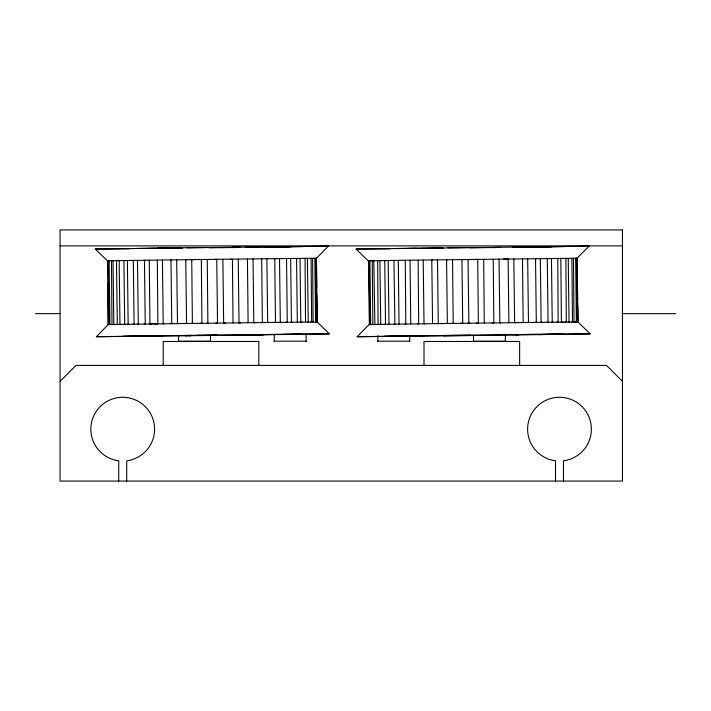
<?xml version="1.0" encoding="UTF-8"?>
<svg xmlns="http://www.w3.org/2000/svg" width="711" height="711" viewBox="0 0 711 711"><rect width="100%" height="100%" fill="white"/><g stroke="black" fill="none" stroke-linecap="round" stroke-linejoin="round"><path stroke-width="1.07" d="M191.117 335.752L96.385 336.712L108.188 324.616L110.649 324.545M314.244 258.28L316.448 258.28L328.26 246.184L186.94 247.792M470.469 335.476L357.189 336.712L368.991 324.616L369.871 324.58L368.982 260.821L394.658 260.413M516.133 334.952L590.139 333.85L578.043 322.039L576.959 258.297L589.063 246.184L580.976 246.353M60.071 381.336L76.006 365.401L606.519 365.401L622.463 381.336M108.587 260.813L107.405 260.857L95.301 249.046L171.982 247.988M328.26 246.184L320.172 246.353M368.982 260.821L368.209 260.857L356.104 249.046L588.984 246.175M96.385 336.712L162.775 335.77M316.084 322.03L317.239 322.039L329.335 333.85L234.488 335.165M357.189 336.712L470.602 335.165M317.239 322.039L316.395 258.28L315.8 258.271L316.475 322.03L315.551 322.03M577.963 322.047L577.688 305.561M577.812 322.047L577.243 322.03L576.417 258.271L577.199 258.28L575.35 258.271M577.394 322.03L574.906 322.039M316.573 322.074L317.159 322.047L316.759 294.567M108.854 324.589L108.49 324.598M316.893 322.039L317.008 322.047M116.471 260.67L124.381 260.546M313.098 322.039L312.644 258.28L314.546 258.271M410.762 323.958L410.06 260.199L575.448 258.271M117.102 324.429L145.24 324.02L144.457 260.262L145.071 260.253M120.31 324.385L119.644 324.394M381.114 324.385L380.447 324.394M316.679 287.973L316.448 258.28M108.97 324.58L108.179 260.821L116.862 260.661M368.44 260.848L369.338 324.616M373.799 260.733L374.884 324.483M109.787 324.563L111.787 324.527M370.831 324.554L371.231 324.554M128.149 324.26L127.393 260.502L171.698 259.897M377.63 324.438L385.513 324.314L384.731 260.555M110.88 324.545L111.36 324.536M371.453 324.545L369.658 324.589M371.684 324.545L372.164 324.536M388.562 324.269L394.898 324.172L393.938 260.422M379.887 260.626L380.767 324.385M111.467 260.759L112 324.518L116.942 324.429M124.007 324.323L124.603 324.314M138.218 324.118L138.858 324.109M371.631 324.545L378.092 324.429L377.665 260.661M384.811 324.323L388.979 324.26L388.197 260.502M399.022 324.118L398.293 260.359L409.829 260.199M136.805 248.495L155.469 248.21M397.609 248.495L416.273 248.21M127.393 260.502L123.927 260.555L124.709 324.314M372.271 260.759L372.84 324.518M113.609 324.492L114.116 324.483M133.161 324.189L133.926 324.18M149.959 323.958L149.257 260.199M393.965 324.189L468.851 323.203L468.06 259.444M302.797 246.619L269.94 247.073M563.601 246.619L530.744 247.073M133.855 260.413L133.312 260.422L134.095 324.172M394.312 260.413L398.293 260.359M144.102 324.038L150.048 323.949M150.492 323.949L267.674 322.501L266.883 258.742L216.926 259.328M163.095 323.781L163.939 323.763M404.906 324.038L405.394 324.029M405.803 324.02L405.261 260.262M423.898 323.781L424.743 323.763M281.503 334.534L302.522 334.179L252.227 334.659M405.021 336.027L384.002 336.383L423.472 336.027M157.433 248.103L207.514 247.464M232.355 247.499L239.829 247.401M264.794 247.064L291.474 246.637L245.277 247.081M239.731 247.472L209.549 247.784M447.743 247.792L472.646 247.472M493.15 247.499L500.633 247.401M525.598 247.064L552.278 246.637L512.489 247.001M186.522 259.711L170.978 259.906L171.76 323.665M186.549 323.469L185.767 259.719L193.463 259.622M217.513 259.319L192.219 259.631M215.051 259.346L216.304 259.337M432.501 259.897L431.781 259.906L432.564 323.665M475.855 259.346L477.108 259.337M446.775 259.711L447.326 259.711M127.758 324.269L128.86 324.252M137.774 324.127L138.281 324.118L137.49 260.359M156.571 323.869L157.593 323.852M170.302 323.683L171.413 323.665M177.341 323.594L178.265 323.576M192.379 323.398L191.748 259.639M149.452 323.958L152.323 323.923M153.896 323.905L157.167 323.861M191.792 323.407L192.539 323.398M200.262 323.301L201.089 323.292M207.87 323.203L207.256 259.444M215.833 323.105L217.086 323.096M223.467 323.016L225.316 322.99M238.825 322.83L239.42 322.821M452.596 323.407L454.16 323.389M461.066 323.301L462.301 323.283M469.304 323.194L547.479 322.287M476.637 323.105L477.89 323.096M484.271 323.016L483.676 259.257M499.629 322.83L500.642 322.821M417.375 323.869L418.397 323.852M438.145 323.594L439.069 323.576M453.183 323.398L452.552 259.639M148.412 335.965L123.199 336.383L162.668 336.027M162.401 335.716L191.232 335.396M263.319 334.845L185.091 335.77M435.274 335.565L518.55 334.597M495.291 335.165L518.435 334.863M538.111 334.597L563.325 334.179L549.736 334.268M232.47 247.224L239.936 247.144M154.42 248.495L182.558 248.103M415.224 248.495L442.358 248.183M443.362 248.103L407.75 248.495M470.353 247.784L498.42 247.499M157.309 260.084L157.886 323.852M230.551 259.16L231.439 259.151M201.329 259.524L201.924 323.283M312.68 258.28L266.883 258.742M477.73 259.328L478.343 323.087M503.619 259.017L507.21 258.973M508.818 258.955L508.116 258.964L508.898 322.723M418.112 260.084L418.69 323.852M253.089 322.661L255.267 322.643M260.75 322.572L261.888 322.563M267.967 322.492L268.98 322.483M274.011 322.43L286.675 322.287M280.107 322.359L280.952 322.35M239.838 322.821L240.602 322.812M275.059 322.412L266.998 322.501M285.902 322.296L301.962 322.136M291.234 322.243L292.363 322.234M300.62 322.145L304.957 322.11M493.381 322.91L492.136 322.918M546.706 322.296L562.765 322.136M565.76 322.11L561.157 322.154M468.087 323.212L469.749 323.194M534.814 322.43L535.863 322.412M540.902 322.359L542.244 322.35M552.038 322.243L553.167 322.234M561.423 322.145L560.819 258.386M514.409 322.661L516.07 322.643M528.264 322.501L528.771 322.492M187.029 335.405L217.299 335.023M197.356 335.316L329.335 333.85M512.213 334.614L549.71 334.197M443.433 335.85L499.495 335.165M171.884 248.228L146.946 248.495M129.358 248.77L95.301 249.046M390.161 248.77L356.104 249.046M275.308 258.644L274.722 258.653L275.512 322.412M286.977 258.52L286.533 258.528L287.262 322.287M232.417 259.142L233.039 322.901M247.446 258.964L248.095 322.723M261.684 258.795L262.359 322.554M305.063 258.342L305.534 322.101L308.387 322.074M522.487 258.795L523.163 322.554M557.78 258.422L558.144 322.181M565.867 258.342L566.338 322.101L569.04 322.083L568.249 258.324M493.221 259.142L493.843 322.901M536.112 258.644L535.525 258.653L536.307 322.412M547.781 258.52L547.274 258.528L548.065 322.287M300.353 322.154L300.797 322.145L300.015 258.386M308.032 322.083L311.187 322.056M310.885 322.056L313.462 322.039M313.32 322.039L315.568 322.03L314.875 258.271M529.784 322.483L527.802 322.501M571.688 322.056L575.439 322.03M551.7 322.243L552.234 322.243L551.452 258.484M556.962 322.19L557.762 322.181M565.352 322.11L565.965 322.11M568.836 322.083L571.991 322.056M523.856 334.534L590.139 333.85M568.445 322.083L569.191 322.074M563.272 322.127L563.814 322.127M109.947 324.563L109.103 260.804M574.017 322.039L573.484 258.28M370.689 324.563L369.907 260.804M311.08 258.289L311.658 322.047M571.884 258.289L572.497 322.056M113.822 324.483L113.031 260.733M60.071 245.882L622.463 245.882M35.55 313.622L59.831 313.622M622.152 313.658L675.45 313.667M178.594 341.191L210.474 341.191M274.242 341.191L306.121 341.191M377.852 341.191L409.732 341.191M473.499 341.191L505.379 341.191M575.679 258.271L576.372 322.03M577.11 258.28L577.572 295.669M307.41 258.324L308.236 322.083M577.599 297.865L577.625 300.06M540.324 258.6L541.115 322.359M527.686 258.742L528.477 322.501M513.831 258.893L514.613 322.652M499.042 259.071L499.833 322.83M461.937 259.524L462.728 323.283M446.57 259.719L447.352 323.469M437.496 259.835L438.287 323.594M423.223 260.022L424.014 323.781M296.558 258.422L297.34 322.181M290.648 258.484L291.43 322.243M279.521 258.6L280.312 322.359M253.027 258.893L253.809 322.652M238.238 259.071L239.029 322.83M222.872 259.257L223.663 323.016M216.748 259.328L217.539 323.087M176.692 259.835L177.483 323.594M162.419 260.022L163.21 323.781M119.172 260.626L119.963 324.385M116.506 260.67L117.288 324.429M107.708 274.055L107.708 260.839L108.241 324.616L107.814 282.845M563.485 481.063L563.485 460.879L566.845 460.186A31.879 31.879 0 0 0 591.365 430.093L591.214 425.925A31.879 31.879 0 0 0 559.033 397.28A31.879 31.879 0 0 0 527.695 426.84A31.879 31.879 0 0 0 554.411 460.639L555.513 460.737L555.513 481.063M519.643 365.401L519.643 341.484L424.005 341.484L424.005 365.401M505.379 334.268L505.379 341.564M473.499 335.308L473.499 341.564M409.732 335.681L409.732 341.564M377.852 335.681L377.852 341.564M306.121 333.477L306.121 341.564M274.242 334.268L274.242 341.564M258.831 365.401L258.831 341.484L163.21 341.484L163.21 365.401M210.474 335.308L210.474 341.564M178.594 335.308L178.594 341.564M126.709 481.063L126.709 460.879L130.069 460.186A31.879 31.879 0 0 0 154.589 430.093L154.438 425.925A31.879 31.879 0 0 0 122.256 397.28A31.879 31.879 0 0 0 90.919 426.84A31.879 31.879 0 0 0 117.644 460.639L118.737 460.737L118.737 481.063M622.463 229.937L60.071 229.937L60.071 481.063L622.463 481.063L622.463 229.937"/></g></svg>
